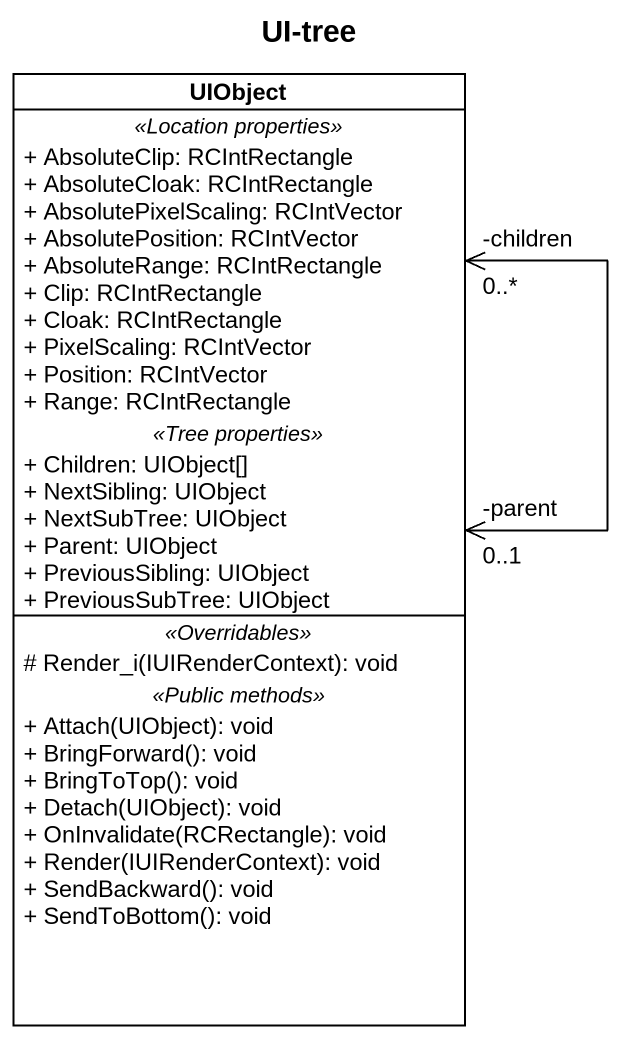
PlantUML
@startuml
title UI-tree
hide circle
hide empty members
skinparam classAttributeIconSize 0
class UIObject {
  .. <<Location properties>> ..
  + AbsoluteClip: RCIntRectangle
  + AbsoluteCloak: RCIntRectangle
  + AbsolutePixelScaling: RCIntVector
  + AbsolutePosition: RCIntVector
  + AbsoluteRange: RCIntRectangle
  + Clip: RCIntRectangle
  + Cloak: RCIntRectangle
  + PixelScaling: RCIntVector
  + Position: RCIntVector
  + Range: RCIntRectangle
  .. <<Tree properties>> ..
  + Children: UIObject[]
  + NextSibling: UIObject
  + NextSubTree: UIObject
  + Parent: UIObject
  + PreviousSibling: UIObject
  + PreviousSubTree: UIObject
  .. <<Overridables>> ..
  # Render_i(IUIRenderContext): void
  .. <<Public methods>> ..
  + Attach(UIObject): void
  + BringForward(): void
  + BringToTop(): void
  + Detach(UIObject): void
  + OnInvalidate(RCRectangle): void
  + Render(IUIRenderContext): void
  + SendBackward(): void
  + SendToBottom(): void
}
UIObject "-parent\n0..1" <--> "-children\n0..*" UIObject
@enduml
